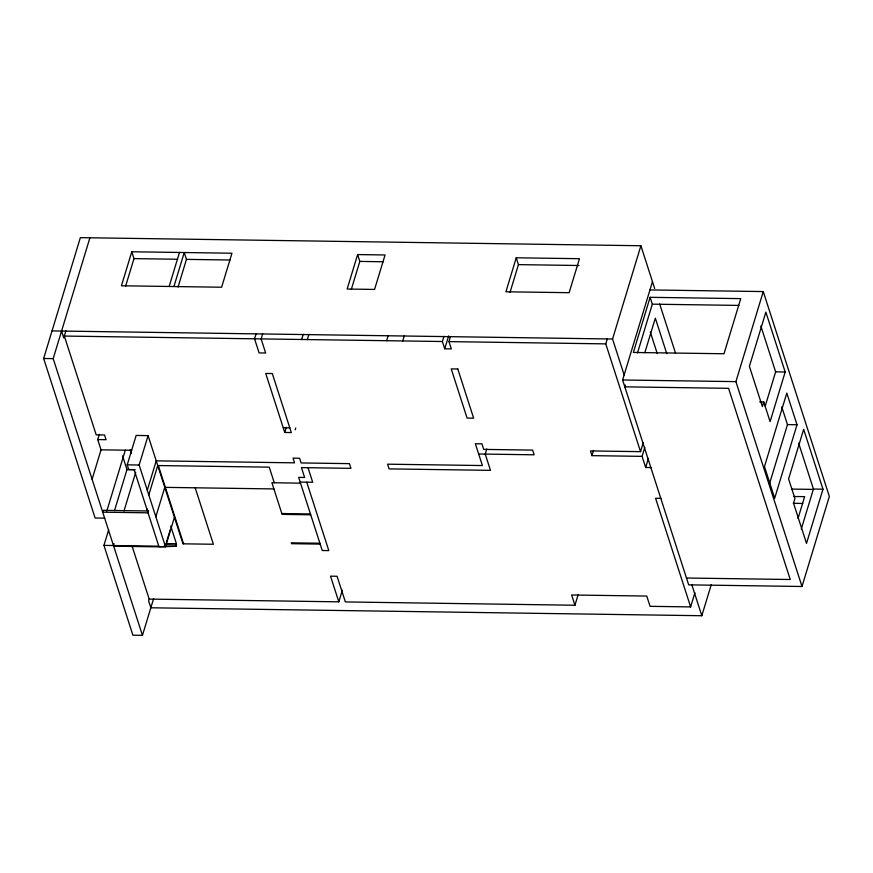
<?xml version="1.0" encoding="UTF-8"?>
<svg xmlns="http://www.w3.org/2000/svg" width="873" height="873" viewBox="0 0 873 873"><rect width="100%" height="100%" fill="white"/><g stroke="black" fill="none" stroke-linecap="round" stroke-linejoin="round"><path stroke-width="1.31" d="M119.154 546.072L114.014 546.203L159.333 546.858L176.401 546.236L176.422 543.726L170.726 526.048M104.651 518.158L95.113 518.016L43.65 358.487L80.36 237.652L640.891 245.739L654.685 288.516M108.623 529.976L103.942 545.396L132.914 635.206L142.452 635.348L53.188 358.628L89.908 237.794M65.901 330.911L63.773 337.906L61.568 331.063M131.768 251.773L121.445 285.777L221.622 287.228L231.956 253.225L131.768 251.773L133.984 258.615L125.559 286.322M92.102 479.233L101.028 449.835L97.721 439.566L99.282 434.416M169.144 286.464L179.478 252.461M173.913 286.53L184.247 252.537L186.451 259.379L178.037 287.086M106.79 511.131L125.319 450.13M174.436 517.307L165.499 546.705L158.941 546.618L134.104 469.63L128.735 469.554L127.218 464.851L136.155 435.441L148.083 435.616L182.992 543.824L213.394 544.261L195.181 487.8M114.483 510.705L126.978 469.587L122.558 455.892M113.479 545.527L114.036 543.693M123.988 510.967L135.73 472.293M165.499 546.705L139.145 465.014L148.083 435.616M147.286 490.255L156.223 460.846L294.561 462.843L293.044 458.139L299.603 458.238L301.12 462.941L349.429 463.639L350.946 468.343L301.447 467.622L304.622 477.466L298.653 477.378L322.246 550.514L328.805 550.601L306.739 482.18M148.803 494.958L157.74 465.549L269.244 467.164L274.286 482.769M155.841 516.772L164.779 487.363L273.904 488.935M132.03 545.941L149.185 599.096L148.628 600.94L150.833 607.783L701.816 615.727L711.266 584.637M166.394 542.439L170.311 529.562M142.452 635.348L153.583 598.714M256.116 333.661L254.556 338.811L259.106 352.921L265.665 353.019L261.114 338.91L262.675 333.759M301.665 339.488L303.226 334.337M307.329 339.575L308.9 334.381M284.773 432.473L265.73 373.458L272.289 373.546L291.331 432.572L284.773 432.473L286.333 427.323M295.216 429.789L295.772 427.956M357.614 254.578L347.138 289.039L374.572 289.432L385.048 254.971L357.614 254.578L359.818 261.42L351.284 289.498M386.63 340.721L388.212 335.527M402.737 340.95L404.297 335.799M149.185 599.096L338.811 601.835L342.325 590.246M450.512 336.465L448.951 341.616L451.297 348.884L444.739 348.796L442.393 341.518L443.953 336.367M444.739 348.796L448.646 335.909M516.249 257.786L505.914 291.789L569.131 292.695L579.454 258.703L516.249 257.786L518.453 264.628L510.039 292.335M486.796 448.951L485.235 454.102L490.473 470.351L389.107 468.888L387.59 464.185L482.398 465.549L475.359 443.746L481.918 443.833L483.718 449.399L532.617 450.097L534.134 454.8L478.677 454.004M651.105 467.557L645.649 467.481L642.059 456.361L591.97 455.641L590.454 450.937L640.542 451.657L605.775 343.875L607.346 338.724M624.14 374.943L612.551 339.008L640.891 245.739M591.97 455.641L593.553 450.446M649.97 289.934L763.264 291.571L829.35 496.442L801.992 586.492L688.688 584.855L622.602 379.995L652.48 281.663M650.123 297.322L633.361 352.463L724.001 353.761L740.751 298.631L650.123 297.322L652.327 304.164L637.519 352.888M625.374 384.993L624.817 386.837L728.573 388.332L790.24 579.508L686.484 578.013M644.809 352.757L655.328 318.154L666.786 353.663M338.811 601.835L330.529 576.169L337.087 576.267L345.37 601.934L574.947 605.24L578.079 594.928M640.542 451.657L643.281 442.644M642.059 456.361L644.798 447.347M645.649 467.481L648.399 458.423M801.992 586.492L735.906 381.632L763.264 291.571M574.947 605.24L571.629 594.982L646.762 596.063L650.079 606.331L690.63 606.91L694.93 592.745M763.755 401.94L762.358 406.534L749.394 366.333L765.861 312.119L785.176 371.996L770.106 421.615L763.755 401.94L759.663 401.886M765.195 406.207L775.639 371.854L760.841 326M769.451 483.937L787.468 424.605L781.761 406.883M797.016 424.747L774.678 498.265L764.464 466.608L786.802 393.101L797.016 424.747L787.468 424.605M798.009 518.453L804.633 496.65L793.808 496.497M801.283 529.06L813.44 489.044L798.642 443.178M822.977 489.186L806.51 543.399L793.535 503.197L794.932 498.603L788.592 478.928L803.662 429.309L822.977 489.186L813.44 489.044M164.801 544.152L176.422 543.726L166.961 543.584M359.818 261.42L383.334 261.758M133.984 258.615L177.59 259.248M186.451 259.379L230.068 260.012M518.453 264.628L578.974 265.501M652.327 304.164L738.907 305.419M52.031 330.922L612.551 339.008M442.393 341.518L64.329 336.061L96.205 434.863L104.553 434.983L106.07 439.686L97.721 439.566M448.951 341.616L605.775 343.875M43.65 358.487L53.188 358.628M775.639 371.854L785.176 371.996M622.602 379.995L735.906 381.632M283.256 427.77L289.814 427.868M101.028 449.835L131.692 450.272M127.218 464.851L139.145 465.014M126.978 469.587L135.151 469.696M791.997 489.087L813.56 489.404M300.181 482.082L312.698 482.256L308.005 467.721M300.519 483.151L271.896 482.736L282.11 514.383L310.733 514.797M661.036 498.352L655.579 498.276L690.63 606.91M793.317 503.306L802.789 503.437M148.596 510.989L103.276 510.334L102.719 512.167L148.039 512.822M281.837 513.531L310.45 513.946M319.9 543.246L291.287 542.831L291.56 543.683L320.184 544.097M164.244 546.062L176.401 546.236M103.942 545.396L158.799 546.182M659.682 304.011L675.516 353.096M650.287 331.969L657.238 353.521M691.885 584.932L701.816 615.727M158.329 465.56L183.581 543.824M130.088 449.813L131.299 453.545M147.122 508.861L147.952 511.425M457.779 368.984L451.221 368.897L467.088 418.08L473.646 418.178L457.779 368.984"/></g></svg>
